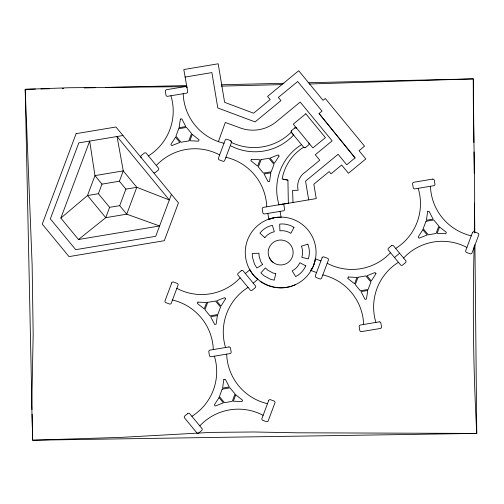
<?xml version="1.0" encoding="UTF-8"?>
<svg xmlns="http://www.w3.org/2000/svg" width="504" height="504" viewBox="0 0 504 504"><rect width="100%" height="100%" fill="white"/><g stroke="black" fill="none" stroke-linecap="round" stroke-linejoin="round"><path stroke-width="0.76" d="M474.125 246.506C472.519 308.82 473.363 371.171 476.765 433.415L32.653 440.212L31.765 405.392L33.169 334.417L32.143 265.18L25.2 89.321L68.891 87.746L186.871 86.644M474.239 231.865C475.656 180.86 472.973 129.887 473.3 78.882L308.209 82.725M313.986 264.14L314.698 261.085M293.75 135.185L291.274 132.136L291.696 130.473L294.935 127.808M218.377 141.624L225.307 122.491L238.802 127.38A36.786 36.786 0 0 0 276.255 121.785L300.195 102.066L332.142 140.849L315.296 154.728L319.801 160.196L305.588 171.908A17.048 17.048 0 0 0 298.135 190.241L292.591 190.436L293.007 202.476M60.852 218.093L89.68 141.082L94.96 175.606L87.501 195.527L60.852 218.093L78.492 239.507L159.598 225.968L126.731 214.175L105.745 217.678L78.492 239.507M98.393 193.706L87.501 195.527L105.745 217.678L109.62 207.333L98.393 193.706L101.978 184.13L119.391 181.219L123.266 170.875L117.041 136.515L169.319 199.987L136.792 187.299L123.266 170.875L94.96 175.606L101.978 184.13M119.706 205.651L125.893 189.12L136.792 187.299L126.731 214.175L119.706 205.651L109.62 207.333M171.429 194.355L155.723 236.313L75.707 249.669L50.343 218.881L78.788 142.903L122.97 135.526M316.562 272.57L310.867 270.44L311.97 268.361M308.694 199.855L305.563 181.119L338.108 154.306L346.721 164.764L355.055 157.903L319.063 113.52L322.018 111.088L297.662 81.516L278.34 97.43L280.948 100.598L255.068 121.918L217.804 107.969L211.894 72.595L185.062 77.074M245.328 273.54L250.022 269.678A24.022 24.022 0 0 0 257.928 279.279L253.235 283.141M394.468 257.5L399.634 253.241M269.59 219.183L274.088 217.81M295.331 284.71C278.139 292.666 256.19 284.451 248.453 267.158A35.393 35.393 0 0 1 277.899 217.205A35.393 35.393 0 0 1 314.767 261.967A35.393 35.393 0 0 1 260.102 281.301M282.675 204.202L316.241 198.595L313.841 184.212L329.175 171.581L331.002 173.798L341.662 165.016L348.447 173.256L365.828 158.943L359.043 150.702L364.543 146.166L325.275 98.494L323.064 100.315L298.702 70.743L267.567 96.39L270.175 99.553L253.613 113.198L224.62 102.35L218.188 63.788L183.803 69.527L187.671 91.508A1.436 1.436 0 0 1 186.493 93.158L167.618 96.308A1.436 1.436 0 0 1 165.967 95.13L165.337 91.356A1.436 1.436 0 0 1 166.515 89.706L185.39 86.556A1.436 1.436 0 0 1 187.041 87.734M278.674 204.832L288.338 203.257L287.923 180.13L283.198 179.141M275.619 217.558L277.969 217.476M282.12 84.615L221.243 86.108M35.419 89.082L25.2 89.321L31.998 409.531M40.925 88.95L49.568 88.754M62.15 88.458L63.718 88.421M84.162 87.948L95.168 87.69M105.386 87.45L186.36 85.567M221.735 84.741L283.84 83.299M309.5 83.992L473.3 78.882L473.918 142.556M287.923 180.13L282.146 178.989A46.84 46.84 0 0 1 303.635 147.225A1.436 1.436 0 0 0 305.657 147.42M295.502 127.934L296.642 128.199A1.436 1.436 0 0 0 294.619 128.003M230.612 140.629L227.027 139.287A1.436 1.436 0 0 0 225.181 140.131L218.471 158.048A1.436 1.436 0 0 0 219.316 159.894L222.894 161.236A1.436 1.436 0 0 0 224.74 160.398L231.449 142.475A1.436 1.436 0 0 0 230.612 140.629L231.449 142.475A52.706 52.706 0 0 0 291.274 132.136M320.922 260.921L315.227 258.791A24.022 24.022 0 0 1 310.867 270.44M273.414 262.647A12.474 12.474 0 0 1 275.493 241.139A12.474 12.474 0 0 1 293.082 253.695A12.474 12.474 0 0 1 273.414 262.647L271.032 260.429L269.293 257.645M119.391 181.219L125.893 189.12M319.063 113.52L355.055 157.903M280.104 211.371L281.106 217.369A24.022 24.022 0 0 0 268.84 219.416L267.838 213.419M32.099 414.25L32.653 440.212L122.138 437.327L210.811 432.394L253.909 431.985L297.53 432.81L476.765 433.415L474.919 244.749M474.012 151.994L474.22 173.219M474.51 203.087L474.806 232.961M172.481 300.019A52.775 52.775 0 0 1 213.293 349.574M240.162 277.798A52.775 52.775 0 0 1 176.841 288.37M225.559 347.527A52.775 52.775 0 0 1 248.069 287.4M267.479 403.685A52.775 52.775 0 0 1 226.668 354.129M214.402 356.177A52.775 52.775 0 0 1 191.892 416.304M199.798 425.899A52.775 52.775 0 0 1 263.119 415.327M390.512 252.699A52.775 52.775 0 0 1 327.191 263.271M375.915 322.421A52.775 52.775 0 0 1 398.418 262.3M322.831 274.919A52.775 52.775 0 0 1 363.649 324.469M403.591 258.042A52.775 52.775 0 0 1 466.912 247.47M471.271 235.822A52.775 52.775 0 0 1 430.454 186.266M418.188 188.32A52.775 52.775 0 0 1 395.684 248.441M170.925 95.76A52.775 52.775 0 0 1 148.415 155.887M279.002 204.763A52.775 52.775 0 0 1 301.505 144.642M225.918 157.261A52.775 52.775 0 0 1 266.736 206.81M293.599 135.041A52.775 52.775 0 0 1 230.278 145.612M224.003 143.268A52.775 52.775 0 0 1 183.191 93.713M156.322 165.482A52.775 52.775 0 0 1 219.643 154.911M291.665 130.435A1.436 1.436 0 0 0 291.469 132.458L303.635 147.225L305.336 147.615L308.606 144.988A1.436 1.436 0 0 0 308.801 142.966M153.285 172.324A1.436 1.436 0 0 0 155.301 172.519L158.256 170.087A1.436 1.436 0 0 0 158.451 168.065L146.286 153.298A1.436 1.436 0 0 0 144.27 153.103L141.315 155.541A1.436 1.436 0 0 0 141.12 157.557M180.375 119.083L179.109 127.695L185.819 126.573L181.824 118.837L180.375 119.083M217.375 315.586L216.109 324.204L214.66 324.444L210.666 316.707L217.375 315.586M223.852 379.499L222.585 388.111L229.295 386.99L225.301 379.254L223.852 379.499M270.812 172.828L269.546 181.446L268.096 181.686L264.102 173.949L270.812 172.828M367.731 290.487L366.458 299.105L365.016 299.344L361.015 291.608L367.731 290.487M427.644 211.636L426.371 220.254L433.087 219.133L429.087 211.397L427.644 211.636M275.776 273.634L274.264 280.161L270.623 279.317L264.027 275.801L260.851 272.84L265.419 267.945L267.945 270.308L272.992 272.992L275.776 273.634M76.123 133.648L42.26 224.11L69.029 256.605L164.298 240.698L178.454 202.879L115.952 127.002L76.123 133.648M178.718 128.728L175.946 136.137L180.974 142.248L188.779 140.944L191.552 133.535L186.524 127.424L178.718 128.728M192.257 134.385L189.869 140.761L198.57 141.164L199.08 139.791L192.257 134.385M171.744 282.889L165.035 300.806A1.436 1.436 0 0 0 165.873 302.652L169.457 303.994A1.436 1.436 0 0 0 171.303 303.156L178.013 285.239A1.436 1.436 0 0 0 177.169 283.387L173.59 282.045A1.436 1.436 0 0 0 171.744 282.889M197.914 302.117L197.404 303.49L204.227 308.895L206.615 302.52L197.914 302.117M251.351 159.358L250.841 160.732L257.664 166.137L260.051 159.762L251.351 159.358M207.705 302.343L204.933 309.752L209.96 315.857L217.766 314.553L220.538 307.144L215.51 301.039L207.705 302.343M261.141 159.579L258.369 166.994L263.397 173.099L271.202 171.795L273.974 164.386L268.947 158.281L261.141 159.579M222.195 389.145L219.423 396.554L224.45 402.664L232.256 401.36L235.028 393.952L230 387.841L222.195 389.145M235.733 394.802L233.346 401.178L242.046 401.581L242.556 400.207L235.733 394.802M268.657 400.548L261.948 418.465A1.436 1.436 0 0 0 262.792 420.311L266.37 421.653A1.436 1.436 0 0 0 268.223 420.809L274.926 402.891A1.436 1.436 0 0 0 274.088 401.045L270.503 399.704A1.436 1.436 0 0 0 268.657 400.548M322.094 257.79L315.384 275.707A1.436 1.436 0 0 0 316.228 277.553L319.813 278.895A1.436 1.436 0 0 0 321.659 278.05L328.362 260.133A1.436 1.436 0 0 0 327.524 258.287L323.94 256.946A1.436 1.436 0 0 0 322.094 257.79M348.27 277.017L347.754 278.391L354.583 283.796L356.964 277.421L348.27 277.017M358.054 277.238L355.282 284.647L360.31 290.758L368.115 289.454L370.887 282.045L365.86 275.934L358.054 277.238M425.987 221.287L423.209 228.696L428.243 234.801L436.048 233.497L438.82 226.088L433.786 219.983L425.987 221.287M439.519 226.945L437.138 233.321L445.832 233.724L446.349 232.35L439.519 226.945M472.443 232.684L465.74 250.601A1.436 1.436 0 0 0 466.578 252.454L470.163 253.796A1.436 1.436 0 0 0 472.009 252.951L478.718 235.034A1.436 1.436 0 0 0 477.874 233.188L474.289 231.846A1.436 1.436 0 0 0 472.443 232.684M294.002 227.43L290.858 233.339A16.43 16.43 0 0 0 279.915 230.807L279.682 224.116A21.502 21.502 0 0 1 294.002 227.43M175.562 137.176L170.862 144.503L171.795 145.637L179.884 142.43L175.562 137.176M279.065 156.019L274.365 163.353L270.037 158.099L278.132 154.892L279.065 156.019M225.622 298.777L220.922 306.111L216.6 300.856L224.689 297.65L225.622 298.777M219.038 397.593L214.339 404.92L215.271 406.054L223.36 402.847L219.038 397.593M375.978 273.678L371.278 281.012L366.95 275.757L375.045 272.544L375.978 273.678M422.825 229.729L418.125 237.063L419.057 238.19L427.153 234.984L422.825 229.729M305.796 113.809L293.284 124.123L312.889 147.93L325.408 137.617L305.796 113.809M241.183 270.761L238.228 273.193A1.436 1.436 0 0 0 238.033 275.216L250.198 289.983A1.436 1.436 0 0 0 252.214 290.178L255.169 287.746A1.436 1.436 0 0 0 255.364 285.724L243.199 270.957A1.436 1.436 0 0 0 241.183 270.761M187.746 413.519L184.792 415.957A1.436 1.436 0 0 0 184.596 417.974L196.762 432.741A1.436 1.436 0 0 0 198.778 432.936L201.732 430.504A1.436 1.436 0 0 0 201.928 428.482L189.762 413.715A1.436 1.436 0 0 0 187.746 413.519M391.532 245.662L388.578 248.094A1.436 1.436 0 0 0 388.382 250.116L400.548 264.883A1.436 1.436 0 0 0 402.57 265.079L405.525 262.647A1.436 1.436 0 0 0 405.714 260.625L393.555 245.858A1.436 1.436 0 0 0 391.532 245.662M262.578 264.499L256.895 268.046L254.596 264.361L252.416 257.21L252.284 253.474L258.98 253.241L259.075 256.095L260.744 261.563L262.578 264.499M307.824 244.201L301.417 246.16A16.43 16.43 0 0 1 301.808 257.387L308.328 258.892A21.502 21.502 0 0 0 307.824 244.201M282.303 204.214L263.428 207.364A1.436 1.436 0 0 0 262.25 209.015L262.88 212.789A1.436 1.436 0 0 0 264.531 213.967L283.406 210.817A1.436 1.436 0 0 0 284.584 209.166L283.954 205.393A1.436 1.436 0 0 0 282.303 204.214M432.652 179.115L413.784 182.265A1.436 1.436 0 0 0 412.606 183.916L413.236 187.69A1.436 1.436 0 0 0 414.886 188.868L433.755 185.718A1.436 1.436 0 0 0 434.933 184.067L434.303 180.293A1.436 1.436 0 0 0 432.652 179.115M228.866 346.973L209.992 350.123A1.436 1.436 0 0 0 208.814 351.773L209.444 355.547A1.436 1.436 0 0 0 211.094 356.725L229.969 353.575A1.436 1.436 0 0 0 231.147 351.924L230.517 348.151A1.436 1.436 0 0 0 228.866 346.973M379.216 321.873L360.347 325.023A1.436 1.436 0 0 0 359.163 326.674L359.799 330.448A1.436 1.436 0 0 0 361.45 331.626L380.318 328.476A1.436 1.436 0 0 0 381.496 326.825L380.866 323.051A1.436 1.436 0 0 0 379.216 321.873M305.733 265.835L299.817 262.691A16.43 16.43 0 0 1 292.156 270.9L295.703 276.583A21.502 21.502 0 0 0 305.733 265.835M264.802 237.686L259.906 233.119A21.502 21.502 0 0 1 272.374 225.338L274.327 231.739A16.43 16.43 0 0 0 264.802 237.686"/></g></svg>
